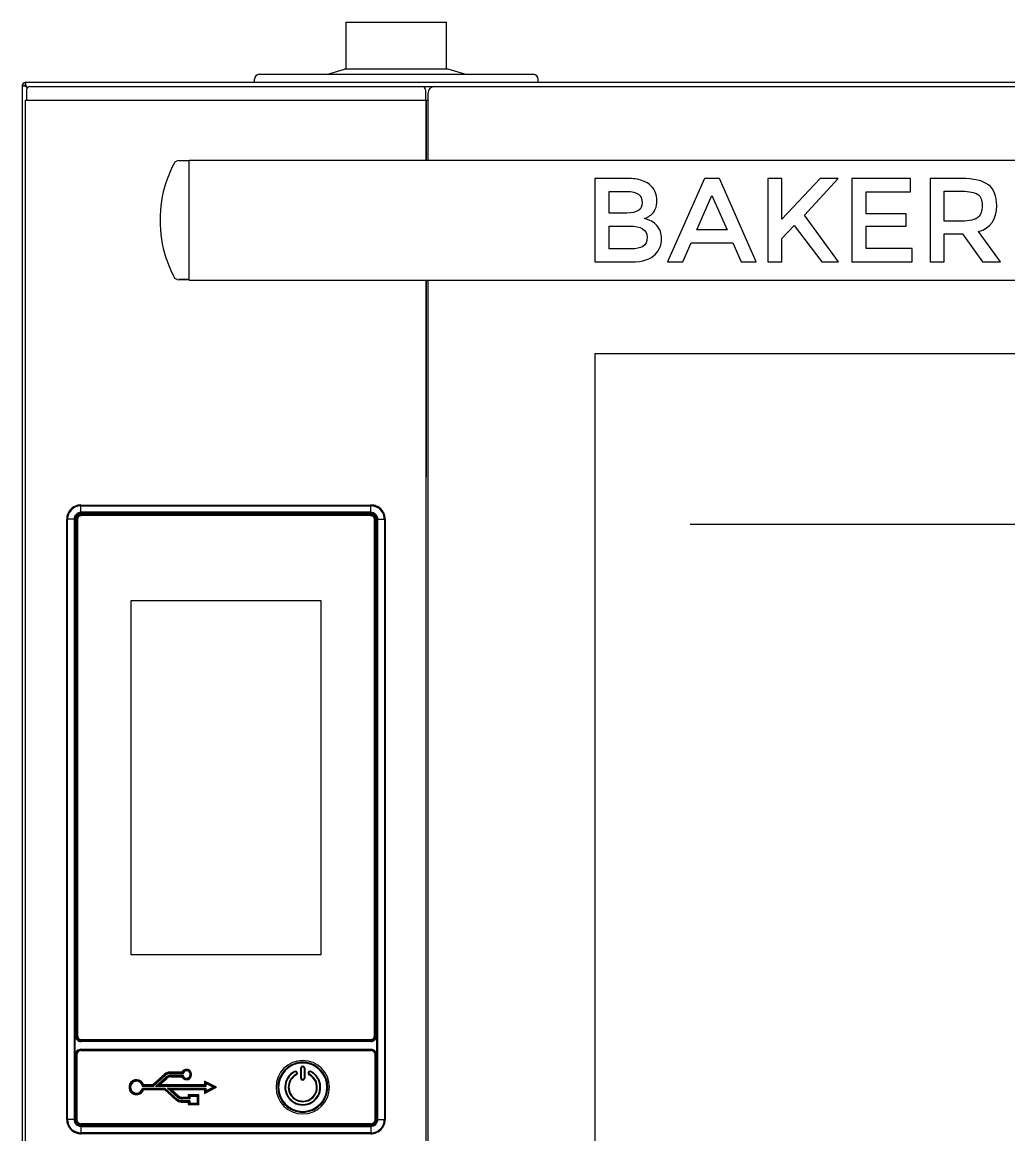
# Model space of a CAD drawing. Header units: millimetres. Extents: x -10733 to -5990, y 4258 to 7122.
# Drawn here: x -7986 to -7690.6, y 5778.5 to 6111.8 of the extents above; entities that cross this region are included whole.
import ezdxf

# ---------------------------------------------------------------- set-up
doc = ezdxf.new("R2010")
doc.units = ezdxf.units.MM
doc.header["$LTSCALE"] = 346.5
doc.layers.get('0').update_dxf_attribs({"linetype": 'CONTINUOUS'})
doc.layers.add('ASSI', color=7, linetype='CONTINUOUS')
doc.layers.add('GEOM', color=7, linetype='CONTINUOUS')

msp = doc.modelspace()

# ---------------------------------------------------------------- linework, layer by layer
at = {"color": 7, "linetype": 'Continuous'}
for p, q in [((-7986.04, 6092.8), (-7986.04, 5617.1)), ((-7985.85, 6092.8), (-7986.04, 6092.8)), ((-7985.85, 6092.8), (-7985.22, 6092.8)), ((-7985.14, 6093.51), (-7985.14, 6093.7)), ((-7386.94, 6093.7), (-7985.14, 6093.7)), ((-7985.14, 6093.51), (-7985.14, 6092.88)), ((-7984.52, 6092.08), (-7985.14, 6092.7)), ((-7985.04, 6092.8), (-7984.44, 6092.19)), ((-7943.99, 6092.5), (-7943.99, 6092.55)), ((-7943.99, 6092.55), (-7941.09, 6092.55)), ((-7941.09, 6092.5), (-7941.09, 6092.55)), ((-7918.99, 6092.5), (-7918.99, 6092.55)), ((-7918.99, 6092.55), (-7916.09, 6092.55)), ((-7916.09, 6092.5), (-7916.09, 6092.55)), ((-7984.73, 6091.51), (-7984.78, 6088.5)), ((-7983.73, 6092.5), (-7388.36, 6092.5)), ((-7865.29, 6091.51), (-7865.24, 6088.5)), ((-7864.54, 6090.5), (-7864.54, 6070.5)), ((-7985.04, 5657.5), (-7985.04, 6088.5)), ((-7985.04, 6088.5), (-7865.04, 6088.5)), ((-7983.4, 6088.5), (-7866.62, 6088.5)), ((-7865.04, 6088.5), (-7865.04, 6070.5)), ((-7865.04, 6070.5), (-7865.04, 6088.5)), ((-7865.04, 6088.5), (-7864.54, 6088.5)), ((-7936.04, 6070.38), (-7939.62, 6070.25)), ((-7936.04, 6070.28), (-7939.12, 6070.18)), ((-7936.04, 6034.49), (-7936.04, 6070.5)), ((-7936.04, 6070.5), (-7436.04, 6070.5)), ((-7814.54, 6065), (-7814.54, 6040)), ((-7804.81, 6065), (-7814.54, 6065)), ((-7781.74, 6065), (-7792.76, 6040)), ((-7777.24, 6065), (-7781.74, 6065)), ((-7766.22, 6040), (-7777.24, 6065)), ((-7762.75, 6065), (-7762.75, 6040)), ((-7758.53, 6065), (-7762.75, 6065)), ((-7747.09, 6065), (-7758.53, 6052.8)), ((-7758.53, 6052.8), (-7758.53, 6065)), ((-7751.77, 6054.05), (-7741.72, 6065)), ((-7741.72, 6065), (-7747.09, 6065)), ((-7737.57, 6065), (-7737.57, 6040)), ((-7720.01, 6065), (-7737.57, 6065)), ((-7720.01, 6061.03), (-7720.01, 6065)), ((-7714.18, 6065), (-7714.18, 6040)), ((-7704.88, 6065), (-7714.18, 6065)), ((-7810.32, 6054.63), (-7810.32, 6061.1)), ((-7810.32, 6061.1), (-7804.92, 6061.1)), ((-7784.03, 6049.58), (-7779.49, 6059.88)), ((-7779.49, 6059.88), (-7774.95, 6049.58)), ((-7733.35, 6054.41), (-7733.35, 6061.03)), ((-7733.35, 6061.03), (-7720.01, 6061.03)), ((-7709.96, 6052.23), (-7709.96, 6061.17)), ((-7709.96, 6061.17), (-7704.6, 6061.17)), ((-7804.96, 6054.63), (-7810.32, 6054.63)), ((-7741.58, 6040), (-7751.77, 6054.05)), ((-7721.37, 6054.41), (-7733.35, 6054.41)), ((-7721.37, 6050.66), (-7721.37, 6054.41)), ((-7810.32, 6043.9), (-7810.32, 6050.73)), ((-7810.32, 6050.73), (-7804.24, 6050.73)), ((-7774.95, 6049.58), (-7784.03, 6049.58)), ((-7758.53, 6047.01), (-7754.88, 6050.94)), ((-7754.88, 6050.94), (-7746.59, 6040)), ((-7733.35, 6043.97), (-7733.35, 6050.66)), ((-7733.35, 6050.66), (-7721.37, 6050.66)), ((-7704.71, 6052.23), (-7709.96, 6052.23)), ((-7758.53, 6040), (-7758.53, 6047.01)), ((-7709.96, 6040), (-7709.96, 6048.4)), ((-7709.96, 6048.4), (-7704.42, 6048.4)), ((-7704.42, 6048.4), (-7698.45, 6040)), ((-7693.08, 6040), (-7699.63, 6049.08)), ((-7803.7, 6043.9), (-7810.32, 6043.9)), ((-7788.25, 6040), (-7785.75, 6045.68)), ((-7785.75, 6045.68), (-7773.23, 6045.68)), ((-7773.23, 6045.68), (-7770.73, 6040)), ((-7719.58, 6043.97), (-7733.35, 6043.97)), ((-7719.58, 6040), (-7719.58, 6043.97)), ((-7814.54, 6040), (-7803.6, 6040)), ((-7792.76, 6040), (-7788.25, 6040)), ((-7770.73, 6040), (-7766.22, 6040)), ((-7762.75, 6040), (-7758.53, 6040)), ((-7746.59, 6040), (-7741.58, 6040)), ((-7737.57, 6040), (-7719.58, 6040)), ((-7714.18, 6040), (-7709.96, 6040)), ((-7698.45, 6040), (-7693.08, 6040)), ((-7939.62, 6034.74), (-7936.04, 6034.62)), ((-7936.04, 6034.71), (-7939.12, 6034.82)), ((-7936.04, 6034.5), (-7436.04, 6034.5)), ((-7865.04, 6034.5), (-7865.04, 5975.5)), ((-7865.04, 5657.5), (-7865.04, 6034.5)), ((-7864.54, 6034.5), (-7864.54, 5655.5)), ((-7814.54, 6012.5), (-7814.54, 5733.5)), ((-7557.54, 6012.5), (-7814.54, 6012.5))]:
    msp.add_line(p, q, dxfattribs=at)
at = {"color": 9, "linetype": 'Continuous'}
for p, q in [((-7968.47, 5967.17), (-7968.47, 5967.18)), ((-7968.47, 5967.17), (-7881.62, 5967.17)), ((-7968.46, 5965.5), (-7968.46, 5966.94)), ((-7968.46, 5966.94), (-7881.63, 5966.94)), ((-7881.63, 5965.5), (-7881.63, 5966.94)), ((-7881.62, 5967.17), (-7881.61, 5967.18)), ((-7972.71, 5962.92), (-7972.72, 5962.93)), ((-7972.71, 5783.07), (-7972.71, 5962.92)), ((-7971.29, 5962.91), (-7972.49, 5962.91)), ((-7972.49, 5783.08), (-7972.49, 5962.91)), ((-7970.53, 5962.91), (-7971.29, 5962.91)), ((-7970.53, 5962.91), (-7970.53, 5783.08)), ((-7970.25, 5962.91), (-7970.5, 5962.91)), ((-7970.25, 5962.91), (-7970.25, 5783.08)), ((-7969.67, 5962.86), (-7969.8, 5962.86)), ((-7969.55, 5962.86), (-7969.67, 5962.86)), ((-7968.46, 5964.98), (-7968.46, 5965.5)), ((-7968.46, 5964.71), (-7968.46, 5964.98)), ((-7881.63, 5964.98), (-7968.46, 5964.98)), ((-7881.62, 5964.71), (-7968.46, 5964.71)), ((-7968.4, 5964.13), (-7968.4, 5964.26)), ((-7968.4, 5964.01), (-7968.4, 5964.13)), ((-7881.68, 5964.13), (-7881.68, 5964.26)), ((-7881.68, 5964.01), (-7881.68, 5964.13)), ((-7881.63, 5964.98), (-7881.63, 5965.5)), ((-7881.62, 5964.71), (-7881.63, 5964.95)), ((-7880.53, 5962.86), (-7880.41, 5962.86)), ((-7880.41, 5962.86), (-7880.28, 5962.86)), ((-7879.83, 5962.91), (-7879.56, 5962.91)), ((-7879.83, 5783.08), (-7879.83, 5962.91)), ((-7879.56, 5783.08), (-7879.56, 5962.91)), ((-7879.56, 5962.91), (-7878.79, 5962.91)), ((-7878.79, 5962.91), (-7877.6, 5962.91)), ((-7877.6, 5962.91), (-7877.6, 5783.08)), ((-7877.37, 5962.92), (-7877.36, 5962.93)), ((-7877.37, 5962.92), (-7877.37, 5783.07)), ((-7969.8, 5808.14), (-7969.8, 5962.5)), ((-7880.28, 5962.5), (-7880.28, 5808.14)), ((-7969.67, 5808.14), (-7969.8, 5808.14)), ((-7969.55, 5808.14), (-7969.67, 5808.14)), ((-7968.44, 5806.7), (-7968.4, 5806.74)), ((-7968.4, 5806.99), (-7968.4, 5806.87)), ((-7968.4, 5806.87), (-7968.4, 5806.74)), ((-7881.68, 5806.74), (-7968.4, 5806.74)), ((-7881.68, 5806.99), (-7881.68, 5806.87)), ((-7881.68, 5806.87), (-7881.68, 5806.74)), ((-7881.65, 5806.7), (-7881.68, 5806.74)), ((-7968.5, 5804.1), (-7881.59, 5804.1)), ((-7968.5, 5804.1), (-7968.5, 5803.85)), ((-7968.5, 5803.85), (-7968.41, 5803.76)), ((-7968.5, 5803.85), (-7881.59, 5803.85)), ((-7968.41, 5803.74), (-7968.41, 5803.76)), ((-7968.41, 5803.76), (-7968.24, 5803.76)), ((-7968.41, 5803.73), (-7968.41, 5803.74)), ((-7968.24, 5803.76), (-7881.84, 5803.76)), ((-7881.84, 5803.76), (-7881.67, 5803.76)), ((-7881.59, 5803.85), (-7881.67, 5803.76)), ((-7881.67, 5803.74), (-7881.67, 5803.76)), ((-7881.67, 5803.73), (-7881.67, 5803.74)), ((-7881.59, 5804.1), (-7881.59, 5803.85)), ((-7970.15, 5783.04), (-7970.15, 5802.45)), ((-7970.15, 5802.45), (-7969.9, 5802.45)), ((-7969.9, 5783.04), (-7969.9, 5802.45)), ((-7969.9, 5802.45), (-7969.81, 5802.37)), ((-7969.79, 5802.37), (-7969.81, 5802.37)), ((-7969.81, 5802.25), (-7969.81, 5802.37)), ((-7969.81, 5783.25), (-7969.81, 5802.25)), ((-7969.74, 5802.37), (-7969.79, 5802.37)), ((-7880.34, 5802.37), (-7880.29, 5802.37)), ((-7880.29, 5802.37), (-7880.27, 5802.37)), ((-7880.19, 5802.45), (-7880.27, 5802.37)), ((-7880.27, 5802.37), (-7880.27, 5802.25)), ((-7880.27, 5802.25), (-7880.27, 5783.25)), ((-7879.94, 5802.45), (-7880.19, 5802.45)), ((-7880.19, 5802.45), (-7880.19, 5783.04)), ((-7879.94, 5802.45), (-7879.94, 5783.04)), ((-7972.71, 5783.07), (-7972.72, 5783.06)), ((-7971.29, 5783.08), (-7972.49, 5783.08)), ((-7970.53, 5783.08), (-7971.29, 5783.08)), ((-7970.25, 5783.08), (-7970.53, 5783.08)), ((-7970.15, 5783.04), (-7969.9, 5783.04)), ((-7969.9, 5783.04), (-7969.81, 5783.13)), ((-7969.81, 5783.13), (-7969.81, 5783.25)), ((-7969.79, 5783.13), (-7969.81, 5783.13)), ((-7969.74, 5783.13), (-7969.79, 5783.13)), ((-7880.34, 5783.13), (-7880.29, 5783.13)), ((-7880.29, 5783.13), (-7880.27, 5783.13)), ((-7880.27, 5783.25), (-7880.27, 5783.13)), ((-7880.19, 5783.04), (-7880.27, 5783.13)), ((-7879.94, 5783.04), (-7880.19, 5783.04)), ((-7879.83, 5783.08), (-7879.59, 5783.08)), ((-7879.56, 5783.08), (-7878.79, 5783.08)), ((-7878.79, 5783.08), (-7877.6, 5783.08)), ((-7877.37, 5783.07), (-7877.36, 5783.06)), ((-7968.5, 5781.64), (-7968.41, 5781.73)), ((-7968.5, 5781.39), (-7968.5, 5781.64)), ((-7881.59, 5781.64), (-7968.5, 5781.64)), ((-7881.59, 5781.39), (-7968.5, 5781.39)), ((-7968.46, 5781.29), (-7881.62, 5781.29)), ((-7968.46, 5781.29), (-7968.46, 5781.04)), ((-7968.46, 5781.01), (-7968.46, 5780.5)), ((-7968.46, 5781.01), (-7881.63, 5781.01)), ((-7968.46, 5780.5), (-7968.46, 5779.05)), ((-7968.41, 5781.77), (-7968.41, 5781.75)), ((-7968.41, 5781.75), (-7968.41, 5781.73)), ((-7968.24, 5781.73), (-7968.41, 5781.73)), ((-7881.84, 5781.73), (-7968.24, 5781.73)), ((-7881.67, 5781.73), (-7881.84, 5781.73)), ((-7881.67, 5781.77), (-7881.67, 5781.75)), ((-7881.67, 5781.75), (-7881.67, 5781.73)), ((-7881.59, 5781.64), (-7881.67, 5781.73)), ((-7881.62, 5781.29), (-7881.63, 5781.01)), ((-7881.63, 5781.01), (-7881.63, 5780.5)), ((-7881.63, 5780.5), (-7881.63, 5779.05)), ((-7881.59, 5781.39), (-7881.59, 5781.64)), ((-7881.62, 5778.83), (-7968.47, 5778.83)), ((-7968.47, 5778.83), (-7968.47, 5778.82)), ((-7881.63, 5779.05), (-7968.46, 5779.05)), ((-7881.62, 5778.83), (-7881.61, 5778.82))]:
    msp.add_line(p, q, dxfattribs=at)
at = {"color": 2, "linetype": 'Continuous'}
msp.add_line((-7786.04, 5961.4), (-7586.04, 5961.4), dxfattribs=at)
at = {"color": 9, "linetype": 'Continuous'}
for points in [[(-7970.25, 5962.91), (-7970.35, 5962.91), (-7970.44, 5962.91), (-7970.53, 5962.91)], [(-7881.62, 5964.71), (-7881.63, 5964.8), (-7881.63, 5964.9), (-7881.63, 5964.98)], [(-7879.83, 5783.08), (-7879.73, 5783.08), (-7879.64, 5783.08), (-7879.56, 5783.08)], [(-7968.46, 5781.29), (-7968.46, 5781.19), (-7968.46, 5781.1), (-7968.46, 5781.01)]]:
    msp.add_lwpolyline(points, dxfattribs=at)
at = {"color": 7, "linetype": 'Continuous'}
for centre, radius, start, end in [((-7985.14, 6092.8), 0.9, 90, 180), ((-7985.14, 6092.8), 0.1, 90, 180), ((-7983.73, 6091.5), 1, 90, 179), ((-7866.29, 6091.5), 1, 1, 90), ((-7862.54, 6090.5), 2, 90, 180), ((-7908.2, 6052.45), 36.6, 151.8419, 162.0508), ((-7908.31, 6052.5), 36.48, 162.0646, 197.9354), ((-7908.2, 6052.54), 36.6, 197.9493, 208.1581), ((-7902.04, 5792.75), 7.5, 0, 168.75), ((-7902.04, 5792.75), 7.5, 0, 168.75), ((-7902.04, 5792.75), 7.5, 168.75, 180), ((-7902.04, 5792.75), 7.5, 168.75, 180), ((-7902.04, 5792.75), 7.5, 180, 348.75), ((-7902.04, 5792.75), 7.5, 348.75, 0), ((-7902.04, 5792.75), 7.5, 348.75, 0)]:
    msp.add_arc(centre, radius, start, end, dxfattribs=at)
at = {"color": 9, "linetype": 'Continuous'}
for centre, radius, start, end in [((-7968.45, 5962.91), 4.03, 98.9758, 171.4052), ((-7968.46, 5962.91), 4.26, 131.0569, 137.9454), ((-7968.46, 5962.92), 4.25, 124.2566, 131.0508), ((-7968.46, 5962.91), 4.26, 118.4228, 124.2541), ((-7968.46, 5962.91), 4.26, 107.3361, 118.4073), ((-7968.46, 5962.91), 4.25, 102.0486, 107.3202), ((-7968.46, 5962.91), 4.26, 92.4816, 102.0374), ((-7968.45, 5962.91), 4.03, 90.0459, 98.9808), ((-7968.46, 5962.93), 4.24, 90.0409, 92.4762), ((-7881.63, 5962.91), 4.03, 81.3986, 89.9555), ((-7881.62, 5962.93), 4.24, 87.6693, 89.9597), ((-7881.62, 5962.91), 4.26, 78.0579, 87.663), ((-7881.62, 5962.92), 4.25, 72.8415, 78.0475), ((-7881.62, 5962.91), 4.26, 63.0369, 72.8276), ((-7881.62, 5962.91), 4.26, 54.2295, 63.0203), ((-7881.63, 5962.91), 4.03, 8.9758, 61.0408), ((-7881.62, 5962.92), 4.25, 47.9545, 54.2272), ((-7881.63, 5962.91), 4.26, 41.0569, 47.9454), ((-7968.45, 5962.92), 4.26, 168.0579, 177.663), ((-7968.47, 5962.92), 4.24, 177.6693, 179.9597), ((-7968.46, 5962.92), 4.25, 162.8415, 168.0475), ((-7968.45, 5962.92), 4.26, 153.0369, 162.8276), ((-7968.46, 5962.91), 4.03, 171.3986, 179.9555), ((-7968.46, 5962.92), 4.26, 144.2295, 153.0203), ((-7968.46, 5962.92), 4.25, 137.9545, 144.2272), ((-7968.39, 5962.85), 1.41, 162.4712, 179.924), ((-7881.68, 5962.85), 1.41, 72.4712, 89.924), ((-7881.62, 5962.92), 4.25, 34.2566, 41.0508), ((-7881.62, 5962.92), 4.26, 28.4228, 34.2541), ((-7881.63, 5962.92), 4.26, 17.3361, 28.4073), ((-7881.63, 5962.91), 4.03, 0.0459, 8.9808), ((-7881.62, 5962.92), 4.25, 12.0486, 17.3202), ((-7881.63, 5962.92), 4.26, 2.4816, 12.0374), ((-7881.61, 5962.92), 4.24, 0.0409, 2.4762), ((-7968.4, 5808.15), 1.41, 252.4712, 269.924), ((-7881.69, 5808.14), 1.41, 342.4712, 359.924), ((-7968.5, 5802.45), 1.65, 89.9858, 180.0142), ((-7968.49, 5802.45), 1.41, 165.3672, 179.9758), ((-7968.41, 5802.35), 1.41, 90.0882, 108.9329), ((-7968.5, 5802.45), 1.41, 90.0108, 103.7349), ((-7881.68, 5802.36), 1.41, 73.6062, 89.9341), ((-7881.58, 5802.45), 1.65, 359.9858, 90.0142), ((-7881.59, 5802.44), 1.41, 75.3672, 89.9758), ((-7881.68, 5802.36), 1.41, 0.0882, 18.9329), ((-7881.59, 5802.45), 1.41, 0.0108, 13.7349), ((-7902.04, 5792.75), 8, 0, 180), ((-7902.04, 5792.75), 7.25, 0, 180), ((-7902.04, 5792.75), 8, 180, 0), ((-7902.04, 5792.75), 7.25, 180, 0), ((-7968.47, 5783.08), 4.24, 180.0409, 182.4762), ((-7968.45, 5783.08), 4.26, 182.4816, 192.0374), ((-7968.46, 5783.09), 4.03, 180.0459, 188.9808), ((-7968.5, 5783.04), 1.65, 179.9858, 270.0142), ((-7968.49, 5783.04), 1.41, 180.0108, 193.7349), ((-7968.4, 5783.13), 1.41, 180.0882, 198.9329), ((-7881.58, 5783.04), 1.65, 269.9858, 0.0142), ((-7881.59, 5783.04), 1.41, 345.3672, 359.9758), ((-7881.63, 5783.09), 4.03, 351.3986, 359.9555), ((-7881.63, 5783.08), 4.26, 348.0579, 357.663), ((-7881.61, 5783.08), 4.24, 357.6693, 359.9597), ((-7968.46, 5783.08), 4.25, 192.0486, 197.3202), ((-7968.45, 5783.08), 4.26, 197.3361, 208.4073), ((-7968.45, 5783.09), 4.03, 188.9758, 241.0408), ((-7968.46, 5783.08), 4.26, 208.4228, 214.2541), ((-7968.46, 5783.08), 4.25, 214.2566, 221.0508), ((-7968.46, 5783.08), 4.26, 221.0569, 227.9454), ((-7968.46, 5783.08), 4.25, 227.9545, 234.2272), ((-7968.46, 5783.08), 4.26, 234.2295, 243.0203), ((-7968.46, 5783.08), 4.26, 243.0369, 252.8276), ((-7968.5, 5783.05), 1.41, 255.3672, 269.9758), ((-7968.41, 5783.14), 1.41, 253.6062, 269.9341), ((-7881.68, 5783.14), 1.41, 270.0882, 288.9329), ((-7881.59, 5783.05), 1.41, 270.0108, 283.7349), ((-7881.63, 5783.09), 4.03, 278.9758, 351.4052), ((-7881.62, 5783.08), 4.26, 287.3361, 298.4073), ((-7881.62, 5783.08), 4.26, 298.4228, 304.2541), ((-7881.62, 5783.08), 4.25, 304.2566, 311.0508), ((-7881.63, 5783.08), 4.26, 311.0569, 317.9454), ((-7881.62, 5783.08), 4.25, 317.9545, 324.2272), ((-7881.62, 5783.08), 4.26, 324.2295, 333.0203), ((-7881.63, 5783.08), 4.26, 333.0369, 342.8276), ((-7881.62, 5783.08), 4.25, 342.8415, 348.0475), ((-7968.46, 5783.08), 4.25, 252.8415, 258.0475), ((-7968.46, 5783.08), 4.26, 258.0579, 267.663), ((-7968.45, 5783.08), 4.03, 261.3986, 269.9555), ((-7968.46, 5783.07), 4.24, 267.6693, 269.9597), ((-7881.63, 5783.08), 4.03, 270.0459, 278.9808), ((-7881.62, 5783.07), 4.24, 270.0409, 272.4762), ((-7881.62, 5783.08), 4.26, 272.4816, 282.0374), ((-7881.62, 5783.08), 4.25, 282.0486, 287.3202)]:
    msp.add_arc(centre, radius, start, end, dxfattribs=at)
at = {"color": 7, "linetype": 'Continuous'}
for centre, major_axis, start_param, end_param in [((-7968.47, 5962.92), (-3.01, 3.01), -0.523121, 0.52312), ((-7968.47, 5962.92), (-3.01, 3.01), -0.784789, -0.523121), ((-7881.61, 5962.92), (3.01, 3.01), 0.52312, 0.784789), ((-7881.61, 5962.92), (3.01, 3.01), 5.760065, 6.806306), ((-7968.47, 5962.92), (-3.01, 3.01), 0.52312, 0.784789), ((-7881.61, 5962.92), (3.01, 3.01), 5.498396, 5.760065), ((-7968.47, 5783.07), (3.01, 3.01), 2.356803, 2.618472), ((-7881.61, 5783.07), (-3.01, 3.01), 3.664713, 3.926382), ((-7968.47, 5783.07), (3.01, 3.01), 2.618472, 3.664713), ((-7881.61, 5783.07), (-3.01, 3.01), 2.618472, 3.664713), ((-7968.47, 5783.07), (3.01, 3.01), 3.664713, 3.926382), ((-7881.61, 5783.07), (-3.01, 3.01), 2.356803, 2.618472)]:
    msp.add_ellipse(centre, major_axis=major_axis, ratio=0.998783, start_param=start_param, end_param=end_param, dxfattribs=at)
for points, knots in [([(-7985.85, 6092.8), (-7985.75, 6092.78), (-7985.51, 6092.74), (-7985.27, 6092.71), (-7985.14, 6092.7)], [0, 0, 0, 0, 0.444743, 1, 1, 1, 1]), ([(-7985.22, 6092.8), (-7985.22, 6092.79), (-7985.19, 6092.75), (-7985.16, 6092.72), (-7985.14, 6092.7)], [0, 0, 0, 0, 0.232177, 1, 1, 1, 1]), ([(-7985.14, 6093.51), (-7985.12, 6093.4), (-7985.09, 6093.17), (-7985.06, 6092.93), (-7985.04, 6092.8)], [0, 0, 0, 0, 0.444743, 1, 1, 1, 1]), ([(-7985.14, 6092.88), (-7985.13, 6092.87), (-7985.1, 6092.85), (-7985.07, 6092.82), (-7985.04, 6092.8)], [0, 0, 0, 0, 0.232177, 1, 1, 1, 1])]:
    msp.add_open_spline(points, degree=3, knots=knots, dxfattribs=at)
for points in [[(-7940.47, 6069.72), (-7940.31, 6070.02), (-7939.95, 6070.24), (-7939.62, 6070.25)], [(-7800.45, 6064.37), (-7801.67, 6064.78), (-7803.13, 6065), (-7804.81, 6065)], [(-7797.7, 6062.74), (-7798.3, 6063.42), (-7799.23, 6063.96), (-7800.45, 6064.37)], [(-7795.98, 6058.38), (-7795.98, 6059.99), (-7796.55, 6061.46), (-7797.7, 6062.74)], [(-7696.69, 6063.07), (-7698.34, 6064.35), (-7701.09, 6065), (-7704.88, 6065)], [(-7694.23, 6056.88), (-7694.23, 6059.7), (-7695.05, 6061.78), (-7696.69, 6063.07)], [(-7804.92, 6061.1), (-7803.38, 6061.1), (-7802.24, 6060.81), (-7801.5, 6060.29)], [(-7801.5, 6060.29), (-7800.77, 6059.78), (-7800.38, 6058.92), (-7800.38, 6057.74)], [(-7704.6, 6061.17), (-7702.35, 6061.17), (-7700.77, 6060.85), (-7699.88, 6060.23)], [(-7699.88, 6060.23), (-7699.02, 6059.63), (-7698.55, 6058.52), (-7698.55, 6056.88)], [(-7800.38, 6057.74), (-7800.38, 6055.66), (-7801.92, 6054.63), (-7804.96, 6054.63)], [(-7797.84, 6054.02), (-7796.62, 6054.95), (-7795.98, 6056.41), (-7795.98, 6058.38)], [(-7698.55, 6056.88), (-7698.55, 6055.23), (-7698.98, 6054.05), (-7699.84, 6053.34)], [(-7699.63, 6049.08), (-7696.05, 6050.15), (-7694.23, 6052.73), (-7694.23, 6056.88)], [(-7799.66, 6052.98), (-7799.23, 6053.16), (-7798.95, 6053.3), (-7798.77, 6053.38)], [(-7795.98, 6050.87), (-7796.91, 6051.94), (-7798.12, 6052.62), (-7799.66, 6052.98)], [(-7798.77, 6053.38), (-7798.63, 6053.45), (-7798.3, 6053.66), (-7797.84, 6054.02)], [(-7699.84, 6053.34), (-7700.7, 6052.59), (-7702.35, 6052.23), (-7704.71, 6052.23)], [(-7804.24, 6050.73), (-7800.7, 6050.73), (-7798.91, 6049.62), (-7798.91, 6047.4)], [(-7794.58, 6046.94), (-7794.58, 6048.51), (-7795.05, 6049.8), (-7795.98, 6050.87)], [(-7798.91, 6047.4), (-7798.91, 6046.04), (-7799.34, 6045.11), (-7800.16, 6044.61)], [(-7796.38, 6042.33), (-7795.19, 6043.65), (-7794.58, 6045.18), (-7794.58, 6046.94)], [(-7800.16, 6044.61), (-7800.99, 6044.11), (-7802.17, 6043.9), (-7803.7, 6043.9)], [(-7803.6, 6040), (-7800.2, 6040), (-7797.8, 6040.75), (-7796.38, 6042.33)], [(-7939.62, 6034.74), (-7939.95, 6034.76), (-7940.31, 6034.98), (-7940.47, 6035.27)]]:
    msp.add_open_spline(points, degree=3, dxfattribs=at)
at = {"color": 9, "linetype": 'Continuous'}
for points, knots in [([(-7968.47, 5967.17), (-7968.46, 5967.16), (-7968.47, 5967.08), (-7968.46, 5967.01), (-7968.46, 5966.94)], [0, 0, 0, 0, 0.081765, 1, 1, 1, 1]), ([(-7881.62, 5967.17), (-7881.63, 5967.15), (-7881.61, 5967.07), (-7881.63, 5967), (-7881.63, 5966.94)], [0, 0, 0, 0, 0.284532, 1, 1, 1, 1]), ([(-7972.71, 5962.92), (-7972.7, 5962.91), (-7972.61, 5962.92), (-7972.54, 5962.91), (-7972.49, 5962.91)], [0, 0, 0, 0, 0.284532, 1, 1, 1, 1]), ([(-7968.46, 5964.98), (-7968.98, 5964.98), (-7970.08, 5964.54), (-7970.53, 5963.44), (-7970.53, 5962.91)], [0, 0, 0, 0, 0.500075, 1, 1, 1, 1]), ([(-7968.46, 5964.71), (-7968.92, 5964.71), (-7969.87, 5964.33), (-7970.26, 5963.37), (-7970.25, 5962.91)], [0, 0, 0, 0, 0.500075, 1, 1, 1, 1]), ([(-7879.56, 5962.91), (-7879.56, 5963.44), (-7880, 5964.54), (-7881.1, 5964.98), (-7881.63, 5964.98)], [0, 0, 0, 0, 0.500075, 1, 1, 1, 1]), ([(-7879.83, 5962.91), (-7879.83, 5963.37), (-7880.21, 5964.33), (-7881.17, 5964.71), (-7881.62, 5964.71)], [0, 0, 0, 0, 0.500075, 1, 1, 1, 1]), ([(-7877.37, 5962.92), (-7877.37, 5962.92), (-7877.45, 5962.92), (-7877.53, 5962.91), (-7877.6, 5962.91)], [0, 0, 0, 0, 0.081765, 1, 1, 1, 1]), ([(-7972.71, 5783.07), (-7972.71, 5783.08), (-7972.63, 5783.07), (-7972.56, 5783.08), (-7972.49, 5783.08)], [0, 0, 0, 0, 0.081765, 1, 1, 1, 1]), ([(-7970.53, 5783.08), (-7970.53, 5782.55), (-7970.08, 5781.46), (-7968.98, 5781.01), (-7968.46, 5781.01)], [0, 0, 0, 0, 0.500075, 1, 1, 1, 1]), ([(-7970.25, 5783.08), (-7970.26, 5782.62), (-7969.87, 5781.67), (-7968.92, 5781.28), (-7968.46, 5781.29)], [0, 0, 0, 0, 0.500075, 1, 1, 1, 1]), ([(-7881.63, 5781.01), (-7881.1, 5781.01), (-7880, 5781.46), (-7879.56, 5782.55), (-7879.56, 5783.08)], [0, 0, 0, 0, 0.500075, 1, 1, 1, 1]), ([(-7881.62, 5781.29), (-7881.17, 5781.28), (-7880.21, 5781.67), (-7879.83, 5782.62), (-7879.83, 5783.08)], [0, 0, 0, 0, 0.500075, 1, 1, 1, 1]), ([(-7877.37, 5783.07), (-7877.39, 5783.09), (-7877.47, 5783.07), (-7877.54, 5783.08), (-7877.6, 5783.08)], [0, 0, 0, 0, 0.284532, 1, 1, 1, 1]), ([(-7968.47, 5778.83), (-7968.45, 5778.84), (-7968.47, 5778.93), (-7968.46, 5779), (-7968.46, 5779.05)], [0, 0, 0, 0, 0.284532, 1, 1, 1, 1]), ([(-7881.62, 5778.83), (-7881.62, 5778.83), (-7881.62, 5778.91), (-7881.62, 5778.98), (-7881.63, 5779.05)], [0, 0, 0, 0, 0.081765, 1, 1, 1, 1])]:
    msp.add_open_spline(points, degree=3, knots=knots, dxfattribs=at)
for points in [[(-7881.03, 5966.9), (-7880.56, 5966.83), (-7880.09, 5966.67), (-7879.68, 5966.44)], [(-7969.73, 5963.28), (-7969.63, 5963.6), (-7969.4, 5963.89), (-7969.11, 5964.06)], [(-7969.55, 5962.86), (-7969.55, 5963.08), (-7969.48, 5963.3), (-7969.36, 5963.49)], [(-7969.36, 5963.49), (-7969.27, 5963.63), (-7969.13, 5963.76), (-7968.98, 5963.85)], [(-7969.11, 5964.06), (-7968.9, 5964.19), (-7968.65, 5964.26), (-7968.4, 5964.26)], [(-7968.98, 5963.85), (-7968.81, 5963.95), (-7968.6, 5964.01), (-7968.4, 5964.01)], [(-7881.68, 5964.01), (-7881.46, 5964.01), (-7881.24, 5963.94), (-7881.05, 5963.82)], [(-7881.26, 5964.19), (-7880.94, 5964.09), (-7880.65, 5963.85), (-7880.48, 5963.57)], [(-7881.05, 5963.82), (-7880.91, 5963.72), (-7880.78, 5963.59), (-7880.69, 5963.44)], [(-7880.69, 5963.44), (-7880.59, 5963.27), (-7880.53, 5963.06), (-7880.53, 5962.86)], [(-7880.48, 5963.57), (-7880.35, 5963.36), (-7880.28, 5963.1), (-7880.28, 5962.86)], [(-7969.61, 5807.43), (-7969.73, 5807.64), (-7969.8, 5807.89), (-7969.8, 5808.14)], [(-7968.82, 5806.8), (-7969.14, 5806.91), (-7969.44, 5807.14), (-7969.61, 5807.43)], [(-7969.39, 5807.55), (-7969.49, 5807.73), (-7969.55, 5807.94), (-7969.55, 5808.14)], [(-7969.03, 5807.18), (-7969.18, 5807.27), (-7969.3, 5807.4), (-7969.39, 5807.55)], [(-7968.4, 5806.99), (-7968.62, 5806.99), (-7968.85, 5807.06), (-7969.03, 5807.18)], [(-7881.1, 5807.15), (-7881.27, 5807.05), (-7881.48, 5806.99), (-7881.68, 5806.99)], [(-7880.97, 5806.93), (-7881.18, 5806.81), (-7881.44, 5806.74), (-7881.68, 5806.74)], [(-7880.72, 5807.51), (-7880.82, 5807.36), (-7880.95, 5807.24), (-7881.1, 5807.15)], [(-7880.35, 5807.72), (-7880.45, 5807.4), (-7880.68, 5807.1), (-7880.97, 5806.93)], [(-7880.53, 5808.14), (-7880.53, 5807.92), (-7880.6, 5807.69), (-7880.72, 5807.51)], [(-7969.85, 5802.81), (-7969.73, 5803.27), (-7969.29, 5803.7), (-7968.83, 5803.81)], [(-7969.81, 5802.37), (-7969.81, 5802.57), (-7969.76, 5802.78), (-7969.67, 5802.96)], [(-7969.67, 5802.96), (-7969.52, 5803.29), (-7969.21, 5803.57), (-7968.86, 5803.69)], [(-7881.28, 5803.71), (-7880.87, 5803.59), (-7880.49, 5803.22), (-7880.35, 5802.82)], [(-7881.23, 5803.81), (-7880.77, 5803.69), (-7880.34, 5803.25), (-7880.23, 5802.79)], [(-7968.85, 5781.69), (-7969.31, 5781.81), (-7969.74, 5782.24), (-7969.86, 5782.71)], [(-7968.8, 5781.79), (-7969.21, 5781.91), (-7969.59, 5782.27), (-7969.73, 5782.67)], [(-7880.23, 5782.69), (-7880.35, 5782.22), (-7880.79, 5781.8), (-7881.25, 5781.68)], [(-7880.27, 5783.13), (-7880.27, 5782.93), (-7880.32, 5782.72), (-7880.41, 5782.53)], [(-7969.06, 5779.1), (-7969.53, 5779.17), (-7969.99, 5779.33), (-7970.41, 5779.56)], [(-7880.41, 5782.53), (-7880.56, 5782.21), (-7880.87, 5781.93), (-7881.22, 5781.81)]]:
    msp.add_open_spline(points, degree=3, dxfattribs=at)
at = {"layer": 'ASSI', "color": 7, "linetype": 'Continuous'}
for p, q in [((-7889.04, 6097.7), (-7889.04, 6111.8)), ((-7889.04, 6111.8), (-7859.04, 6111.8)), ((-7859.04, 6097.7), (-7859.04, 6111.8)), ((-7894.54, 6096.2), (-7889.54, 6097.7)), ((-7858.54, 6097.7), (-7889.54, 6097.7)), ((-7853.54, 6096.2), (-7858.54, 6097.7))]:
    msp.add_line(p, q, dxfattribs=at)
at = {"layer": 'GEOM', "color": 7, "linetype": 'Continuous'}
for p, q in [((-7915.04, 6096.2), (-7833.04, 6096.2)), ((-7916.54, 6093.7), (-7916.54, 6094.7)), ((-7831.54, 6093.7), (-7831.54, 6094.7)), ((-7969.54, 5962.8), (-7969.54, 5808.2)), ((-7881.74, 5964), (-7968.34, 5964)), ((-7880.54, 5808.2), (-7880.54, 5962.8)), ((-7896.54, 5938.5), (-7953.54, 5938.5)), ((-7953.54, 5938.5), (-7953.54, 5832.5)), ((-7896.54, 5832.5), (-7896.54, 5938.5)), ((-7953.54, 5832.5), (-7896.54, 5832.5)), ((-7968.34, 5807), (-7881.74, 5807)), ((-7881.84, 5803.75), (-7968.24, 5803.75)), ((-7969.74, 5802.25), (-7969.74, 5783.25)), ((-7880.34, 5783.25), (-7880.34, 5802.25)), ((-7902.54, 5797.72), (-7902.54, 5798.5)), ((-7902.54, 5795.5), (-7902.54, 5797.72)), ((-7901.54, 5798.5), (-7901.54, 5797.72)), ((-7901.54, 5797.72), (-7901.54, 5795.5)), ((-7946.93, 5793.21), (-7947.02, 5793.44)), ((-7946.93, 5793.21), (-7946.85, 5792.98)), ((-7945.52, 5793.21), (-7946.12, 5792.98)), ((-7945.52, 5793.21), (-7944.92, 5793.44)), ((-7931.25, 5794.23), (-7931.47, 5794.6)), ((-7931.25, 5793.21), (-7931.47, 5793.44)), ((-7931.25, 5794.23), (-7931.02, 5793.85)), ((-7931.25, 5793.21), (-7931.02, 5792.98)), ((-7928.38, 5792.75), (-7928.88, 5792.75)), ((-7928.38, 5792.75), (-7927.88, 5792.75)), ((-7943.39, 5792.27), (-7943.47, 5792.04)), ((-7943.39, 5792.27), (-7943.3, 5792.5)), ((-7941.97, 5792.27), (-7942.57, 5792.5)), ((-7941.97, 5792.27), (-7941.37, 5792.04)), ((-7936.1, 5790.22), (-7936.33, 5790.45)), ((-7936.1, 5789.47), (-7936.33, 5789.7)), ((-7936.1, 5790.22), (-7935.88, 5789.99)), ((-7936.1, 5789.47), (-7935.88, 5789.24)), ((-7933.36, 5790.22), (-7933.59, 5789.99)), ((-7933.36, 5790.22), (-7933.13, 5790.45)), ((-7931.25, 5792.27), (-7931.47, 5792.04)), ((-7931.25, 5791.26), (-7931.47, 5790.88)), ((-7931.25, 5792.27), (-7931.02, 5792.5)), ((-7931.25, 5791.26), (-7931.02, 5791.63)), ((-7936.1, 5788.53), (-7936.33, 5788.3)), ((-7936.1, 5787.78), (-7936.33, 5787.55)), ((-7936.1, 5788.53), (-7935.88, 5788.76)), ((-7936.1, 5787.78), (-7935.88, 5788.01)), ((-7933.36, 5787.78), (-7933.59, 5788.01)), ((-7933.36, 5787.78), (-7933.13, 5787.55)), ((-7968.24, 5781.75), (-7881.84, 5781.75))]:
    msp.add_line(p, q, dxfattribs=at)
at = {"layer": 'GEOM', "color": 9, "linetype": 'Continuous'}
for p, q in [((-7970.08, 5808.1), (-7970.08, 5962.89)), ((-7970.08, 5962.89), (-7969.84, 5962.89)), ((-7969.84, 5808.1), (-7969.84, 5962.89)), ((-7968.44, 5964.54), (-7881.65, 5964.54)), ((-7968.44, 5964.54), (-7968.44, 5964.29)), ((-7968.44, 5964.29), (-7881.65, 5964.29)), ((-7881.65, 5964.54), (-7881.65, 5964.29)), ((-7880.25, 5962.89), (-7880.25, 5808.1)), ((-7880, 5962.89), (-7880.25, 5962.89)), ((-7880, 5962.89), (-7880, 5808.1)), ((-7970.08, 5808.1), (-7969.84, 5808.1)), ((-7881.65, 5806.7), (-7968.44, 5806.7)), ((-7968.44, 5806.45), (-7968.44, 5806.7)), ((-7881.65, 5806.45), (-7968.44, 5806.45)), ((-7881.65, 5806.45), (-7881.65, 5806.7)), ((-7943.41, 5796.67), (-7947.02, 5793.44)), ((-7943.25, 5796.5), (-7946.93, 5793.21)), ((-7943.1, 5796.33), (-7946.85, 5792.98)), ((-7943.41, 5796.67), (-7943.25, 5796.5)), ((-7943.1, 5796.33), (-7943.25, 5796.5)), ((-7941.91, 5797.25), (-7941.91, 5797.02)), ((-7938.23, 5797.25), (-7941.91, 5797.25)), ((-7941.91, 5796.79), (-7941.91, 5797.02)), ((-7938.08, 5797.02), (-7941.91, 5797.02)), ((-7937.92, 5796.79), (-7941.91, 5796.79)), ((-7941.56, 5796.31), (-7941.56, 5796.08)), ((-7941.56, 5796.31), (-7937.92, 5796.31)), ((-7941.56, 5795.85), (-7941.56, 5796.08)), ((-7941.56, 5796.08), (-7938.08, 5796.08)), ((-7904.51, 5797.49), (-7904.47, 5797.4)), ((-7904.42, 5797.32), (-7904.47, 5797.4)), ((-7904.05, 5796.61), (-7904, 5796.52)), ((-7903.96, 5796.43), (-7904, 5796.52)), ((-7902.64, 5795.5), (-7902.64, 5798.5)), ((-7902.64, 5798.5), (-7902.54, 5798.5)), ((-7902.44, 5798.5), (-7902.54, 5798.5)), ((-7902.44, 5795.5), (-7902.44, 5798.5)), ((-7901.64, 5798.5), (-7901.54, 5798.5)), ((-7901.64, 5798.5), (-7901.64, 5795.5)), ((-7901.44, 5798.5), (-7901.54, 5798.5)), ((-7901.44, 5798.5), (-7901.44, 5795.5)), ((-7900.12, 5796.43), (-7900.08, 5796.52)), ((-7900.03, 5796.61), (-7900.08, 5796.52)), ((-7899.66, 5797.32), (-7899.62, 5797.4)), ((-7899.57, 5797.49), (-7899.62, 5797.4)), ((-7946.85, 5792.98), (-7950.05, 5792.98)), ((-7946.93, 5793.21), (-7949.86, 5793.21)), ((-7947.02, 5793.44), (-7949.68, 5793.44)), ((-7946.12, 5792.98), (-7943.03, 5795.74)), ((-7931.02, 5792.98), (-7946.12, 5792.98)), ((-7945.52, 5793.21), (-7942.88, 5795.57)), ((-7931.25, 5793.21), (-7945.52, 5793.21)), ((-7944.92, 5793.44), (-7942.73, 5795.4)), ((-7931.47, 5793.44), (-7944.92, 5793.44)), ((-7943.03, 5795.74), (-7942.88, 5795.57)), ((-7942.73, 5795.4), (-7942.88, 5795.57)), ((-7941.56, 5795.85), (-7938.23, 5795.85)), ((-7927.88, 5792.75), (-7931.47, 5794.6)), ((-7931.47, 5794.6), (-7931.47, 5793.44)), ((-7931.47, 5790.88), (-7927.88, 5792.75)), ((-7931.25, 5794.23), (-7931.25, 5793.21)), ((-7928.38, 5792.75), (-7931.25, 5794.23)), ((-7931.25, 5791.26), (-7928.38, 5792.75)), ((-7931.02, 5793.85), (-7931.02, 5792.98)), ((-7928.88, 5792.75), (-7931.02, 5793.85)), ((-7931.02, 5791.63), (-7928.88, 5792.75)), ((-7902.64, 5795.5), (-7902.54, 5795.5)), ((-7902.44, 5795.5), (-7902.54, 5795.5)), ((-7901.64, 5795.5), (-7901.54, 5795.5)), ((-7901.44, 5795.5), (-7901.54, 5795.5)), ((-7950.05, 5792.5), (-7943.3, 5792.5)), ((-7949.86, 5792.27), (-7943.39, 5792.27)), ((-7949.69, 5792.04), (-7943.47, 5792.04)), ((-7943.47, 5792.04), (-7939.91, 5788.87)), ((-7943.39, 5792.27), (-7939.76, 5789.04)), ((-7943.3, 5792.5), (-7939.61, 5789.21)), ((-7942.57, 5792.5), (-7931.02, 5792.5)), ((-7939.54, 5789.8), (-7942.57, 5792.5)), ((-7939.39, 5789.97), (-7941.97, 5792.27)), ((-7941.97, 5792.27), (-7931.25, 5792.27)), ((-7939.24, 5790.14), (-7941.37, 5792.04)), ((-7941.37, 5792.04), (-7931.47, 5792.04)), ((-7939.54, 5789.8), (-7939.39, 5789.97)), ((-7939.24, 5790.14), (-7939.39, 5789.97)), ((-7936.33, 5789.7), (-7938.07, 5789.7)), ((-7938.07, 5789.7), (-7938.07, 5789.47)), ((-7938.07, 5789.24), (-7938.07, 5789.47)), ((-7936.1, 5789.47), (-7938.07, 5789.47)), ((-7933.13, 5790.45), (-7936.33, 5790.45)), ((-7936.33, 5790.45), (-7936.33, 5789.7)), ((-7933.36, 5790.22), (-7936.1, 5790.22)), ((-7936.1, 5790.22), (-7936.1, 5789.47)), ((-7935.88, 5789.99), (-7935.88, 5789.24)), ((-7933.59, 5789.99), (-7935.88, 5789.99)), ((-7933.59, 5788.01), (-7933.59, 5789.99)), ((-7933.36, 5787.78), (-7933.36, 5790.22)), ((-7933.13, 5787.55), (-7933.13, 5790.45)), ((-7931.47, 5792.04), (-7931.47, 5790.88)), ((-7931.25, 5792.27), (-7931.25, 5791.26)), ((-7931.02, 5792.5), (-7931.02, 5791.63)), ((-7939.91, 5788.87), (-7939.76, 5789.04)), ((-7939.61, 5789.21), (-7939.76, 5789.04)), ((-7938.41, 5788.76), (-7938.41, 5788.53)), ((-7938.41, 5788.76), (-7935.88, 5788.76)), ((-7938.41, 5788.53), (-7936.1, 5788.53)), ((-7938.41, 5788.3), (-7938.41, 5788.53)), ((-7938.41, 5788.3), (-7936.33, 5788.3)), ((-7935.88, 5789.24), (-7938.07, 5789.24)), ((-7936.33, 5788.3), (-7936.33, 5787.55)), ((-7936.33, 5787.55), (-7933.13, 5787.55)), ((-7936.1, 5788.53), (-7936.1, 5787.78)), ((-7936.1, 5787.78), (-7933.36, 5787.78)), ((-7935.88, 5788.76), (-7935.88, 5788.01)), ((-7935.88, 5788.01), (-7933.59, 5788.01))]:
    msp.add_line(p, q, dxfattribs=at)
at = {"layer": 'GEOM', "color": 7, "linetype": 'Continuous'}
for points in [[(-7946.93, 5793.21), (-7946.95, 5793.27), (-7946.98, 5793.35), (-7947.02, 5793.44)], [(-7946.93, 5793.21), (-7946.91, 5793.16), (-7946.88, 5793.08), (-7946.85, 5792.98)], [(-7945.52, 5793.21), (-7945.57, 5793.19), (-7945.63, 5793.17), (-7945.69, 5793.15), (-7945.77, 5793.12), (-7945.85, 5793.09), (-7945.94, 5793.05), (-7946.03, 5793.02), (-7946.12, 5792.98)], [(-7945.52, 5793.21), (-7945.47, 5793.23), (-7945.41, 5793.25), (-7945.35, 5793.28), (-7945.28, 5793.31), (-7945.2, 5793.33), (-7945.11, 5793.37), (-7945.02, 5793.4), (-7944.92, 5793.44)], [(-7931.25, 5794.23), (-7931.27, 5794.27), (-7931.3, 5794.32), (-7931.34, 5794.38), (-7931.38, 5794.45), (-7931.43, 5794.52), (-7931.47, 5794.6)], [(-7931.25, 5793.21), (-7931.28, 5793.25), (-7931.34, 5793.3), (-7931.4, 5793.37), (-7931.47, 5793.44)], [(-7931.25, 5794.23), (-7931.21, 5794.18), (-7931.18, 5794.11), (-7931.13, 5794.03), (-7931.07, 5793.94), (-7931.02, 5793.85)], [(-7931.25, 5793.21), (-7931.19, 5793.16), (-7931.11, 5793.08), (-7931.02, 5792.98)], [(-7928.38, 5792.75), (-7928.43, 5792.75), (-7928.5, 5792.75), (-7928.58, 5792.75), (-7928.67, 5792.75), (-7928.77, 5792.75), (-7928.88, 5792.75)], [(-7928.38, 5792.75), (-7928.33, 5792.75), (-7928.27, 5792.75), (-7928.21, 5792.75), (-7928.14, 5792.75), (-7928.06, 5792.75), (-7927.97, 5792.75), (-7927.88, 5792.75)], [(-7943.39, 5792.27), (-7943.41, 5792.22), (-7943.44, 5792.14), (-7943.47, 5792.04)], [(-7943.39, 5792.27), (-7943.37, 5792.32), (-7943.33, 5792.4), (-7943.3, 5792.5)], [(-7941.97, 5792.27), (-7942.02, 5792.29), (-7942.08, 5792.31), (-7942.14, 5792.34), (-7942.22, 5792.37), (-7942.3, 5792.4), (-7942.39, 5792.43), (-7942.49, 5792.47), (-7942.57, 5792.5)], [(-7941.97, 5792.27), (-7941.92, 5792.25), (-7941.86, 5792.23), (-7941.8, 5792.21), (-7941.73, 5792.18), (-7941.65, 5792.15), (-7941.56, 5792.12), (-7941.47, 5792.08), (-7941.37, 5792.04)], [(-7936.1, 5790.22), (-7936.14, 5790.26), (-7936.2, 5790.31), (-7936.26, 5790.37), (-7936.33, 5790.45)], [(-7936.1, 5789.47), (-7936.14, 5789.51), (-7936.2, 5789.56), (-7936.26, 5789.62), (-7936.33, 5789.7)], [(-7936.1, 5790.22), (-7936.05, 5790.16), (-7935.97, 5790.09), (-7935.88, 5789.99)], [(-7936.1, 5789.47), (-7936.05, 5789.41), (-7935.97, 5789.34), (-7935.88, 5789.24)], [(-7933.36, 5790.22), (-7933.42, 5790.16), (-7933.5, 5790.09), (-7933.59, 5789.99)], [(-7933.36, 5790.22), (-7933.33, 5790.26), (-7933.27, 5790.31), (-7933.21, 5790.37), (-7933.13, 5790.45)], [(-7931.25, 5792.27), (-7931.28, 5792.23), (-7931.34, 5792.18), (-7931.4, 5792.12), (-7931.47, 5792.04)], [(-7931.25, 5791.26), (-7931.27, 5791.22), (-7931.3, 5791.16), (-7931.34, 5791.1), (-7931.38, 5791.04), (-7931.43, 5790.96), (-7931.47, 5790.88)], [(-7931.25, 5792.27), (-7931.19, 5792.32), (-7931.11, 5792.4), (-7931.02, 5792.5)], [(-7931.25, 5791.26), (-7931.21, 5791.31), (-7931.18, 5791.37), (-7931.13, 5791.45), (-7931.07, 5791.54), (-7931.02, 5791.63)], [(-7936.1, 5788.53), (-7936.14, 5788.49), (-7936.2, 5788.44), (-7936.26, 5788.37), (-7936.33, 5788.3)], [(-7936.1, 5787.78), (-7936.14, 5787.74), (-7936.2, 5787.69), (-7936.26, 5787.62), (-7936.33, 5787.55)], [(-7936.1, 5788.53), (-7936.05, 5788.58), (-7935.97, 5788.66), (-7935.88, 5788.76)], [(-7936.1, 5787.78), (-7936.05, 5787.83), (-7935.97, 5787.91), (-7935.88, 5788.01)], [(-7933.36, 5787.78), (-7933.42, 5787.83), (-7933.5, 5787.91), (-7933.59, 5788.01)], [(-7933.36, 5787.78), (-7933.33, 5787.74), (-7933.27, 5787.69), (-7933.21, 5787.62), (-7933.13, 5787.55)]]:
    msp.add_lwpolyline(points, dxfattribs=at)
for centre, radius, start, end in [((-7915.04, 6094.7), 1.5, 90, 180), ((-7833.04, 6094.7), 1.5, 0, 90), ((-7968.34, 5962.8), 1.2, 90, 180), ((-7881.74, 5962.8), 1.2, 0, 90), ((-7968.34, 5808.2), 1.2, 180, 270), ((-7881.74, 5808.2), 1.2, 270, 0), ((-7968.24, 5802.25), 1.5, 165, 180), ((-7968.24, 5802.25), 1.5, 150, 165), ((-7968.24, 5802.25), 1.5, 135, 150), ((-7968.24, 5802.25), 1.5, 120, 135), ((-7968.24, 5802.25), 1.5, 105, 120), ((-7968.24, 5802.25), 1.5, 90, 105), ((-7881.84, 5802.25), 1.5, 75, 90), ((-7881.84, 5802.25), 1.5, 60, 75), ((-7881.84, 5802.25), 1.5, 45, 60), ((-7881.84, 5802.25), 1.5, 30, 45), ((-7881.84, 5802.25), 1.5, 15, 30), ((-7881.84, 5802.25), 1.5, 0, 15), ((-7902.04, 5792.75), 5.25, 129.7, 227.3), ((-7902.04, 5792.75), 4.25, 130.2083, 292.0979), ((-7902.04, 5792.75), 5.25, 117.5, 129.7), ((-7902.04, 5792.75), 4.25, 117.5, 130.2083), ((-7902.04, 5792.75), 4.25, 117.5, 130.2083), ((-7904.23, 5796.96), 0.5, 115.25, 117.5), ((-7904.23, 5796.96), 0.5, 95.0001, 115.25), ((-7904.23, 5796.96), 0.5, 87.1797, 95.0001), ((-7904.23, 5796.96), 0.5, 72.5002, 87.1797), ((-7904.23, 5796.96), 0.5, 63.0722, 72.5002), ((-7904.23, 5796.96), 0.5, 51.7797, 63.0722), ((-7904.23, 5796.96), 0.5, 297.5, 299.7499), ((-7904.23, 5796.96), 0.5, 299.7499, 320), ((-7904.23, 5796.96), 0.5, 50.0003, 51.7797), ((-7904.23, 5796.96), 0.5, 39.1712, 50.0003), ((-7904.23, 5796.96), 0.5, 27.5004, 39.1712), ((-7904.23, 5796.96), 0.5, 320, 342.5004), ((-7904.23, 5796.96), 0.5, 19.1159, 27.5004), ((-7904.23, 5796.96), 0.5, 5.0006, 19.1159), ((-7904.23, 5796.96), 0.5, 342.5004, 349.9348), ((-7904.23, 5796.96), 0.5, 349.9348, 5.0006), ((-7902.04, 5792.75), 5.25, 263.9, 50.3), ((-7902.04, 5798.5), 0.5, 157.5001, 177.75), ((-7902.04, 5798.5), 0.5, 177.75, 180), ((-7902.04, 5798.5), 0.5, 149.6784, 157.5001), ((-7902.04, 5798.5), 0.5, 135.0002, 149.6784), ((-7902.04, 5798.5), 0.5, 125.5743, 135.0002), ((-7902.04, 5798.5), 0.5, 112.5003, 125.5743), ((-7902.04, 5798.5), 0.5, 101.6638, 112.5003), ((-7902.04, 5798.5), 0.5, 90.0004, 101.6638), ((-7902.04, 5798.5), 0.5, 81.6266, 90.0004), ((-7902.04, 5798.5), 0.5, 67.5006, 81.6266), ((-7902.04, 5798.5), 0.5, 52.4048, 67.5006), ((-7902.04, 5798.5), 0.5, 45.0004, 52.4048), ((-7902.04, 5798.5), 0.5, 22.5, 45.0004), ((-7902.04, 5798.5), 0.5, 2.2499, 22.5), ((-7902.04, 5798.5), 0.5, 0, 2.2499), ((-7899.85, 5796.96), 0.5, 164.1712, 175.0003), ((-7899.85, 5796.96), 0.5, 175.0003, 188.0722), ((-7899.85, 5796.96), 0.5, 188.0722, 197.5002), ((-7899.85, 5796.96), 0.5, 152.5004, 164.1712), ((-7899.85, 5796.96), 0.5, 197.5002, 212.1797), ((-7899.85, 5796.96), 0.5, 144.1159, 152.5004), ((-7899.85, 5796.96), 0.5, 212.1797, 220.0001), ((-7899.85, 5796.96), 0.5, 130.0006, 144.1159), ((-7899.85, 5796.96), 0.5, 220.0001, 240.25), ((-7899.85, 5796.96), 0.5, 128.2202, 130.0006), ((-7899.85, 5796.96), 0.5, 114.9348, 128.2202), ((-7899.85, 5796.96), 0.5, 240.25, 242.5), ((-7902.04, 5792.75), 4.25, 49.7916, 62.5), ((-7902.04, 5792.75), 4.25, 49.7916, 62.5), ((-7899.85, 5796.96), 0.5, 107.5004, 114.9348), ((-7899.85, 5796.96), 0.5, 85, 107.5004), ((-7899.85, 5796.96), 0.5, 64.7499, 85), ((-7899.85, 5796.96), 0.5, 62.5, 64.7499), ((-7902.04, 5792.75), 5.25, 50.3, 62.5), ((-7902.04, 5792.75), 4.25, 45.5045, 49.7916), ((-7902.04, 5792.75), 4.25, 45.5045, 49.7916), ((-7954.62, 5796.98), 6.07, 318.8582, 321.6704), ((-7955.31, 5797.52), 6.95, 321.6679, 324.0385), ((-7902.04, 5795.5), 0.5, 180, 182.2499), ((-7902.04, 5795.5), 0.5, 182.2499, 202.5), ((-7902.04, 5795.5), 0.5, 202.5, 217.7321), ((-7902.04, 5795.5), 0.5, 217.7321, 225.0004), ((-7902.04, 5795.5), 0.5, 225.0004, 232.4048), ((-7902.04, 5795.5), 0.5, 232.4048, 247.5006), ((-7902.04, 5795.5), 0.5, 247.5006, 261.6266), ((-7902.04, 5795.5), 0.5, 261.6266, 270.0004), ((-7902.04, 5795.5), 0.5, 270.0004, 281.6638), ((-7902.04, 5795.5), 0.5, 281.6638, 292.5003), ((-7902.04, 5795.5), 0.5, 292.5003, 305.5743), ((-7902.04, 5795.5), 0.5, 305.5743, 315.0002), ((-7902.04, 5795.5), 0.5, 315.0002, 322.268), ((-7902.04, 5795.5), 0.5, 322.268, 329.6784), ((-7902.04, 5795.5), 0.5, 329.6784, 337.5001), ((-7902.04, 5795.5), 0.5, 337.5001, 357.75), ((-7902.04, 5795.5), 0.5, 357.75, 0), ((-7902.04, 5792.75), 4.25, 37.0833, 45.5045), ((-7902.04, 5792.75), 4.25, 37.0833, 45.5045), ((-7902.04, 5792.75), 4.25, 24.375, 37.0833), ((-7902.04, 5792.75), 4.25, 24.375, 37.0833), ((-7902.04, 5792.75), 4.25, 358.5224, 24.375), ((-7902.04, 5792.75), 4.25, 358.9583, 24.375), ((-7902.04, 5792.75), 4.25, 346.25, 358.9583), ((-7902.04, 5792.75), 4.25, 346.25, 358.5224), ((-7954.65, 5788.51), 6.09, 38.1667, 40.9618), ((-7955.34, 5787.96), 6.97, 35.812, 38.1692), ((-7902.04, 5792.75), 4.25, 303.1479, 308.125), ((-7902.04, 5792.75), 4.25, 303.1479, 308.125), ((-7902.04, 5792.75), 4.25, 308.125, 320.8333), ((-7902.04, 5792.75), 4.25, 308.125, 320.0401), ((-7902.04, 5792.75), 4.25, 320.0401, 320.8333), ((-7902.04, 5792.75), 4.25, 320.8333, 333.5416), ((-7902.04, 5792.75), 4.25, 320.8333, 333.5416), ((-7902.04, 5792.75), 4.25, 333.5416, 346.25), ((-7902.04, 5792.75), 4.25, 333.5416, 346.25), ((-7902.04, 5792.75), 5.25, 227.3, 239.3626), ((-7902.04, 5792.75), 5.25, 239.3626, 239.5), ((-7902.04, 5792.75), 5.25, 239.5, 263.9), ((-7902.04, 5792.75), 4.25, 292.0979, 303.1479), ((-7902.04, 5792.75), 4.25, 295.4167, 303.1479), ((-7968.24, 5783.25), 1.5, 180, 195), ((-7968.24, 5783.25), 1.5, 195, 210), ((-7881.84, 5783.25), 1.5, 330, 345), ((-7881.84, 5783.25), 1.5, 345, 0), ((-7968.24, 5783.25), 1.5, 210, 225), ((-7968.24, 5783.25), 1.5, 225, 240), ((-7968.24, 5783.25), 1.5, 240, 255), ((-7968.24, 5783.25), 1.5, 255, 270), ((-7881.84, 5783.25), 1.5, 270, 285), ((-7881.84, 5783.25), 1.5, 285, 300), ((-7881.84, 5783.25), 1.5, 300, 315), ((-7881.84, 5783.25), 1.5, 315, 330)]:
    msp.add_arc(centre, radius, start, end, dxfattribs=at)
at = {"layer": 'GEOM', "color": 9, "linetype": 'Continuous'}
for centre, radius, start, end in [((-7968.44, 5962.89), 1.65, 89.9858, 180.0142), ((-7881.65, 5962.89), 1.65, 359.9858, 90.0142), ((-7968.44, 5808.1), 1.65, 179.9858, 270.0142), ((-7881.65, 5808.1), 1.65, 269.9858, 0.0142), ((-7941.91, 5795), 2.25, 90, 131.8103), ((-7941.91, 5795), 2.02, 90, 131.8103), ((-7941.91, 5795), 1.79, 90, 131.8103), ((-7941.56, 5794.1), 2.21, 90, 131.8103), ((-7941.56, 5794.1), 1.98, 90, 131.8103), ((-7936.85, 5796.55), 1.55, 319.7222, 153.1528), ((-7936.85, 5796.55), 1.32, 324.641, 159.1155), ((-7936.85, 5796.55), 1.32, 200.8845, 324.641), ((-7936.85, 5796.55), 1.09, 26.3462, 167.2071), ((-7936.85, 5796.55), 1.09, 192.7929, 26.3462), ((-7902.04, 5792.75), 5.35, 117.5, 239.4779), ((-7902.04, 5792.75), 5.15, 117.5, 239.4783), ((-7902.04, 5792.75), 4.35, 117.5, 307.981), ((-7902.04, 5792.75), 4.15, 117.5, 303.1784), ((-7902.04, 5792.75), 5.35, 239.6126, 62.5), ((-7902.04, 5792.75), 5.15, 239.4783, 62.5), ((-7904.23, 5796.96), 0.6, 115.8143, 117.5), ((-7904.23, 5796.96), 0.6, 97.7931, 115.8143), ((-7904.23, 5796.96), 0.4, 95.337, 117.5), ((-7904.23, 5796.96), 0.6, 317.384, 97.7931), ((-7904.23, 5796.96), 0.4, 319.6605, 95.337), ((-7904.23, 5796.96), 0.4, 297.5, 319.6605), ((-7904.23, 5796.96), 0.6, 297.5, 317.384), ((-7902.04, 5798.5), 0.6, 160.2932, 178.3143), ((-7902.04, 5798.5), 0.6, 178.3143, 180), ((-7902.04, 5798.5), 0.6, 19.8842, 160.2932), ((-7902.04, 5798.5), 0.4, 157.837, 180), ((-7902.04, 5798.5), 0.4, 22.1605, 157.837), ((-7902.04, 5798.5), 0.4, 0, 22.1605), ((-7902.04, 5798.5), 0.6, 1.7071, 19.8842), ((-7902.04, 5798.5), 0.6, 0, 1.7071), ((-7899.85, 5796.96), 0.6, 82.384, 222.7931), ((-7899.85, 5796.96), 0.6, 222.7931, 240.8143), ((-7899.85, 5796.96), 0.4, 84.6605, 220.337), ((-7899.85, 5796.96), 0.4, 220.337, 242.5), ((-7899.85, 5796.96), 0.6, 240.8143, 242.5), ((-7902.04, 5792.75), 4.15, 308.0734, 62.5), ((-7902.04, 5792.75), 4.35, 308.1559, 62.5), ((-7899.85, 5796.96), 0.4, 62.5, 84.6605), ((-7899.85, 5796.96), 0.6, 62.5, 82.384), ((-7951.82, 5792.75), 2.25, 156.7507, 341.7239), ((-7951.82, 5792.75), 2.25, 17.9765, 156.7507), ((-7951.82, 5792.75), 2.02, 156.0477, 346.363), ((-7951.82, 5792.75), 2.02, 13.3111, 156.0477), ((-7951.82, 5792.75), 1.79, 7.5736, 195.4537), ((-7941.56, 5794.1), 1.75, 90, 131.8103), ((-7936.85, 5796.55), 1.55, 206.8472, 319.7222), ((-7902.04, 5795.5), 0.6, 180, 181.7071), ((-7902.04, 5795.5), 0.6, 181.7071, 199.8842), ((-7902.04, 5795.5), 0.6, 199.8842, 340.2932), ((-7902.04, 5795.5), 0.4, 180, 202.1605), ((-7902.04, 5795.5), 0.4, 202.1605, 337.837), ((-7902.04, 5795.5), 0.4, 337.837, 0), ((-7902.04, 5795.5), 0.6, 340.2932, 358.3143), ((-7902.04, 5795.5), 0.6, 358.3143, 0), ((-7951.82, 5792.75), 1.79, 195.4537, 352.0655), ((-7938.07, 5791.45), 2.21, 228.2874, 270), ((-7938.07, 5791.45), 1.98, 228.2874, 270), ((-7938.07, 5791.45), 1.75, 228.2874, 270), ((-7902.04, 5792.75), 4.15, 303.1784, 308.0734), ((-7902.04, 5792.75), 4.35, 307.981, 308.1559), ((-7938.41, 5790.55), 2.25, 228.2874, 270), ((-7938.41, 5790.55), 2.02, 228.2874, 270), ((-7938.41, 5790.55), 1.79, 228.2874, 270), ((-7902.04, 5792.75), 5.35, 239.4779, 239.6126)]:
    msp.add_arc(centre, radius, start, end, dxfattribs=at)
for points in [[(-7969.84, 5962.89), (-7969.84, 5963.12), (-7969.78, 5963.35), (-7969.67, 5963.54)], [(-7969.67, 5963.54), (-7969.55, 5963.77), (-7969.36, 5963.97), (-7969.14, 5964.1)], [(-7969.14, 5964.1), (-7968.93, 5964.22), (-7968.68, 5964.29), (-7968.44, 5964.29)], [(-7881.65, 5964.29), (-7881.42, 5964.29), (-7881.19, 5964.23), (-7880.99, 5964.13)], [(-7880.99, 5964.13), (-7880.77, 5964.01), (-7880.57, 5963.82), (-7880.44, 5963.6)], [(-7880.44, 5963.6), (-7880.32, 5963.39), (-7880.25, 5963.14), (-7880.25, 5962.89)], [(-7969.64, 5807.4), (-7969.77, 5807.61), (-7969.84, 5807.86), (-7969.84, 5808.1)], [(-7969.09, 5806.86), (-7969.32, 5806.98), (-7969.51, 5807.18), (-7969.64, 5807.4)], [(-7968.44, 5806.7), (-7968.66, 5806.7), (-7968.89, 5806.76), (-7969.09, 5806.86)], [(-7880.94, 5806.89), (-7881.15, 5806.77), (-7881.4, 5806.7), (-7881.65, 5806.7)], [(-7880.41, 5807.45), (-7880.53, 5807.22), (-7880.72, 5807.02), (-7880.94, 5806.89)], [(-7880.25, 5808.1), (-7880.25, 5807.88), (-7880.3, 5807.65), (-7880.41, 5807.45)]]:
    msp.add_open_spline(points, degree=3, dxfattribs=at)
at = {"layer": 'GEOM', "color": 7, "linetype": 'Continuous'}
for points, knots in [([(-7938.08, 5797.02), (-7938.09, 5797.03), (-7938.15, 5797.11), (-7938.19, 5797.18), (-7938.23, 5797.25)], [0, 0, 0, 0, 0.18138, 1, 1, 1, 1]), ([(-7938.08, 5796.08), (-7938.09, 5796.06), (-7938.15, 5795.99), (-7938.19, 5795.91), (-7938.23, 5795.85)], [0, 0, 0, 0, 0.18138, 1, 1, 1, 1]), ([(-7938.08, 5797.02), (-7938.07, 5797), (-7938.02, 5796.93), (-7937.96, 5796.85), (-7937.92, 5796.79)], [0, 0, 0, 0, 0.181844, 1, 1, 1, 1]), ([(-7938.08, 5796.08), (-7938.07, 5796.09), (-7938.02, 5796.17), (-7937.96, 5796.24), (-7937.92, 5796.31)], [0, 0, 0, 0, 0.181844, 1, 1, 1, 1])]:
    msp.add_open_spline(points, degree=3, knots=knots, dxfattribs=at)

doc.saveas('drawing.dxf')
